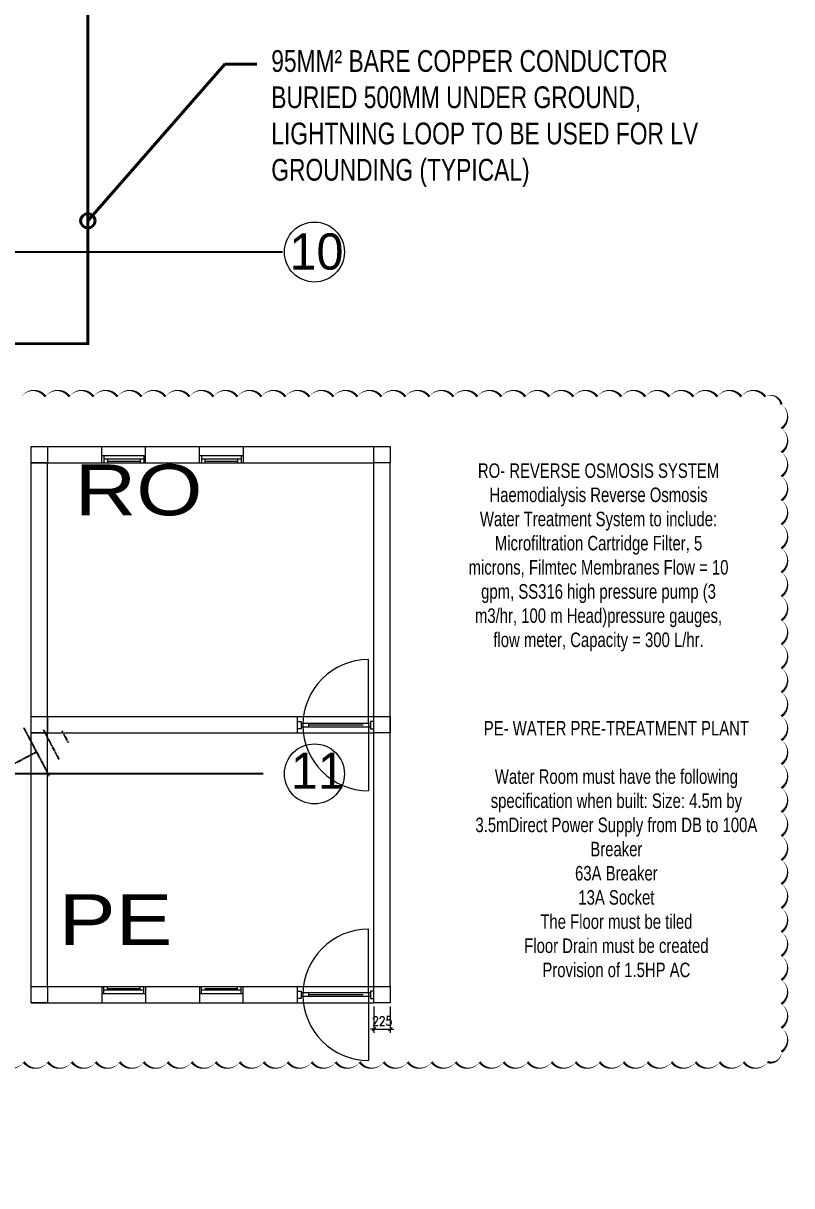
# Model space of a CAD drawing. Header units: metres. Extents: x -18745 to 220762, y -1579758 to -1356048.
# Drawn here: x 175368 to 185962, y -1446520 to -1430482 of the extents above; entities that cross this region are included whole.
import ezdxf
from ezdxf import colors
from ezdxf.entities.mleader import LeaderData, LeaderLine
from ezdxf.math import Vec2, Vec3

# ---------------------------------------------------------------- set-up
doc = ezdxf.new("R2010")
doc.units = ezdxf.units.M
doc.header["$PDMODE"] = 35
for name, pattern in [('DASHDOTX2', [50.8, 25.4, -12.7, 0, -12.7]), ('DASHED2', [0.375, 0.25, -0.125]), ('PHANTOMX2', [5, 2.5, -0.5, 0.5, -0.5, 0.5, -0.5])]:
    doc.linetypes.add(name, pattern=pattern)
doc.layers.get('0').update_dxf_attribs({"lineweight": 0})
doc.layers.get('Defpoints').update_dxf_attribs({"lineweight": 0})
doc.layers.add('0E-PW-GRD', color=6, linetype='Continuous')
doc.layers.add('A-100 - Copy$0$axes', color=8, linetype='Continuous')
for name, color, linetype, lineweight in [('A-100 - Copy$0$AxisBalloons_2', 8, 'Continuous', 0), ('A-100 - Copy$0$TEXT', 8, 'Continuous', 0), ('Aluminum', 8, 'Continuous', 0), ('Dim', 8, 'Continuous', 9), ('Dims', 8, 'Continuous', 0), ('E-GRND', 94, 'DASHED2', 40), ('Medical Equipment and Furniture', 8, 'Continuous', 0), ('Structure', 8, 'Continuous', 9), ('Walls', 8, 'Continuous', 0), ('ΗΜ ΙΑ Κείμενο', 8, 'Continuous', 15)]:
    doc.layers.add(name, color=color, linetype=linetype, lineweight=lineweight)
doc.layers.add('REV 01', color=7, linetype='Continuous', lineweight=0, true_color=0xe41b4d)
doc.styles.add('A-100 - Copy$0$Standard', font='GOTHIC.TTF')
doc.styles.add('MARI3', font='arial.ttf', dxfattribs={"width": 1.2})
doc.styles.add('ROMANS', font='romans.shx', dxfattribs={"width": 0.85})
doc.styles.add('X3G_ENTITY_2587EA', font='swisscl.ttf', dxfattribs={"height": 200})
doc.dimstyles.new('Dim 1-50', dxfattribs={"dimscale": 0.5, "dimtxt": 250, "dimasz": 100, "dimexe": 100, "dimexo": 100, "dimgap": 100, "dimtad": 1, "dimdec": 0, "dimzin": 0, "dimdsep": 46, "dimtxsty": 'ROMANS', "dimblk": 'OBLIQUE', "dimcen": 100, "dimdle": 100, "dimclrd": 8, "dimclre": 8, "dimclrt": 256, "dimadec": 1, "dimazin": 0, "dimtfac": 1, "dimtdec": 0, "dimtix": 1, "dimtmove": 1, "dimatfit": 3, "dimfxl": 0.5, "dimtolj": 1, "dimtzin": 0, "dimlwd": -1, "dimlwe": -1, "dimarcsym": 0})

# ---------------------------------------------------------------- blocks, each defined once
blk = doc.blocks.new('GROUND-ROD1')
at = {"layer": 'E-GRND', "linetype": 'ByBlock', "lineweight": -2}
h = blk.add_hatch(color=256, dxfattribs=at)
edge = h.paths.add_edge_path(flags=0)
edge.add_arc((-6, 4), 76.2, 0, 180)
edge.add_arc((-6, 4), 76.2, 180, 360)
for p, q in [((-650, -373), (-650, 373)), ((-876, -237), (-876, 237)), ((-1097, -92), (-1097, 95)), ((-2, 0), (-650, 0))]:
    blk.add_line(p, q, dxfattribs=at)
at = {"layer": 'E-GRND', "const_width": 8}
blk.add_lwpolyline([(111, -159, -2.025962), (111, 159, -0.493593), (111, -159, 0.493593)], format="xyb", dxfattribs=at)
at = {"layer": 'E-GRND', "linetype": 'ByBlock', "lineweight": -2}
for start, end in [(360, 180), (180, 360)]:
    blk.add_arc((-6, 4), 76.2, start, end, dxfattribs=at)
blk = doc.blocks.new('_Origin')
at = {"color": 0, "linetype": 'ByBlock', "lineweight": -2}
blk.add_line((0, 0), (-1, 0), dxfattribs=at)
blk.add_circle((0, 0), 0.5, dxfattribs=at)
blk = doc.blocks.new('A-100 - Copy')
at = {"layer": 'A-100 - Copy$0$axes'}
for p, q in [((178940.3, -1433637.7, 2.4), (96147.6, -1433637.7, 2.4)), ((178675.3, -1440837.7, 2.4), (83612.8, -1440837.7, 2.4))]:
    blk.add_line(p, q, dxfattribs=at)
at = {"layer": 'A-100 - Copy$0$AxisBalloons_2'}
for centre in [(179382.2, -1433637.7, 0), (179382.2, -1440837.7, 0)]:
    blk.add_circle(centre, 413.9, dxfattribs=at)
at = {"layer": 'A-100 - Copy$0$TEXT', "char_height": 500, "attachment_point": 1, "style": 'A-100 - Copy$0$Standard'}
for s, insert in [('10', (179038.5, -1433380.7, 0)), ('11', (179057.4, -1440544, 0))]:
    blk.add_mtext_dynamic_manual_height_columns(s, width=1.122, gutter_width=1, heights=[0], dxfattribs=dict(at, insert=insert))
blk = doc.blocks.new('_Oblique')
at = {"color": 0, "linetype": 'ByBlock', "lineweight": -2}
blk.add_line((-0.5, -0.5), (0.5, 0.5), dxfattribs=at)
blk = doc.blocks.new('*D204')
at = {"layer": 'Defpoints', "color": 0, "transparency": 16777216}
for p in [(180203, -1443998), (180428, -1443998), (180428, -1444360)]:
    blk.add_point(p, dxfattribs=at)
at = {"layer": 'Dim', "color": 8, "transparency": 16777216}
for p, q in [((180203, -1444048), (180203, -1444410)), ((180428, -1444048), (180428, -1444410)), ((180203, -1444360), (180153, -1444360)), ((180203, -1444360), (180428, -1444360)), ((180428, -1444360), (180478, -1444360))]:
    blk.add_line(p, q, dxfattribs=at)
at = {"layer": 'Dim', "color": 8, "transparency": 16777216, "xscale": 50, "yscale": 50, "zscale": 50}
blk.add_blockref('_Oblique', (180203, -1444360), dxfattribs=at)
at = {"layer": 'Dim', "color": 8, "transparency": 16777216, "xscale": 50, "yscale": 50, "zscale": 50, "rotation": 180}
blk.add_blockref('_Oblique', (180428, -1444360), dxfattribs=at)
at = {"layer": 'Dim', "transparency": 16777216, "insert": (180316, -1444248), "char_height": 125, "attachment_point": 5, "style": 'ROMANS'}
blk.add_mtext('\\A1;225', dxfattribs=at)

msp = doc.modelspace()

# ---------------------------------------------------------------- linework, layer by layer
at = {"layer": '0E-PW-GRD', "linetype": 'DASHDOTX2', "ltscale": 10, "const_width": 40, "elevation": 0}
msp.add_lwpolyline([(145625.6, -1394572.7), (167779.4, -1394572.7), (167779.4, -1395822.7), (174978.3, -1395822.7), (174978.3, -1403237.7), (176258.3, -1403237.7), (176258.3, -1434902.7), (174978.3, -1434902.7), (174978.3, -1448023.8), (174978.3, -1453972.7), (210878.3, -1453972.7), (210878.3, -1470902.7), (174978.3, -1470902.7), (174978.3, -1477822.7), (158048.3, -1477822.7)], dxfattribs=at)

# ---------------------------------------------------------------- block references
at = {"layer": '0E-PW-GRD', "color": 141, "linetype": 'PHANTOMX2', "rotation": 207.8290360578499}
msp.add_blockref('GROUND-ROD1', (174974.9, -1440837.7, 2.4), dxfattribs=at)

# ---------------------------------------------------------------- leaders
at = {"layer": 'E-GRND', "linetype": 'ByBlock', "ltscale": 400}
ml = msp.add_multileader_mtext('Standard', dxfattribs=at)
ml.set_content('{\\fArial|b0|i0|c0|p34;\\W0.75;\\C256;95MM² BARE COPPER CONDUCTOR BURIED 500MM UNDER GROUND, LIGHTNING LOOP TO BE USED FOR LV GROUNDING (TYPICAL)}', color=140, style='ROMANS')
ml.set_leader_properties(color=181, lineweight=-1)
ml.set_arrow_properties(name='ORIGIN')
ml.build(insert=Vec2(0, 0))
ml.multileader.update_dxf_attribs({"dogleg_length": 319.7, "arrow_head_size": 200})
ctx = ml.context
ctx.base_point, ctx.char_height, ctx.arrow_head_size, ctx.landing_gap_size, ctx.plane_origin, ctx.plane_x_axis, ctx.plane_y_axis = Vec3(178587.1, -1431046.8, 0), 300, 200, 200, Vec3(176069.7, -1430858.5, 0), Vec3(1, 0.0000626), Vec3(-0.0000626, 1)
notes = []
notes.append((ctx, [(1, (1, 1, 0), (178145.2, -1431046.8, 0), (1, 0.0000626), 442, [(0, [(176258.3, -1433207.4, 0)], 0, [])])]))
ctx.mtext.insert, ctx.mtext.text_direction, ctx.mtext.rotation, ctx.mtext.width, ctx.mtext.defined_height, ctx.mtext.flow_direction = Vec3(178787.1, -1430852.6, 0), Vec3(1, 0.0000626), 0.0000626, 6623.445, 2051, 5
for ctx, leaders in notes:
    for number, flags, end, landing, length, lines in leaders:
        leader = LeaderData()
        leader.index, (leader.has_last_leader_line, leader.has_dogleg_vector, leader.attachment_direction) = number, flags
        leader.last_leader_point, leader.dogleg_vector, leader.dogleg_length = Vec3(end), Vec3(landing), length
        for number, points, colour, breaks in lines:
            line = LeaderLine()
            line.index, line.vertices, line.color, line.breaks = number, Vec3.list(points), colors.encode_raw_color(colour), breaks
            leader.lines.append(line)
        ctx.leaders.append(leader)

# ---------------------------------------------------------------- next in the draw order: block references
msp.add_blockref('A-100 - Copy', (0, 0))

# ---------------------------------------------------------------- next in the draw order: linework, layer by layer
msp.add_line((178328.3, -1436547.7, 0), (178878.3, -1436547.7, 0))
at = {"layer": 'Aluminum'}
for p, q in [((177053.3, -1436447.7, 0), (176453.3, -1436447.7, 0)), ((176478.3, -1436447.7, -2.4), (176478.3, -1436547.7, -2.4)), ((177028.3, -1436497.7, -2.4), (176478.3, -1436497.7, -2.4)), ((176528.3, -1436497.7, -2.4), (176528.3, -1436547.7, -2.4)), ((176528.3, -1436522.7, -2.4), (176978.3, -1436522.7, -2.4)), ((176978.3, -1436497.7, -2.4), (176978.3, -1436547.7, -2.4)), ((177028.3, -1436447.7, -2.4), (177028.3, -1436547.7, -2.4)), ((178398.3, -1436447.7, -2.4), (177798.3, -1436447.7, -2.4)), ((177823.3, -1436447.7, -2.4), (177823.3, -1436547.7, -2.4)), ((178373.3, -1436497.7, -2.4), (177823.3, -1436497.7, -2.4)), ((177873.3, -1436497.7, -2.4), (177873.3, -1436547.7, -2.4)), ((177873.3, -1436522.7, -2.4), (178323.3, -1436522.7, -2.4)), ((178323.3, -1436497.7, -2.4), (178323.3, -1436547.7, -2.4)), ((178373.3, -1436447.7, -2.4), (178373.3, -1436547.7, -2.4)), ((180128.3, -1440141.3, 0), (180128.3, -1439261.3, 0)), ((180153.3, -1440141.3, 0), (179198.3, -1440141.3, 0)), ((180153.3, -1440191.3, 0), (179198.3, -1440191.3, 0)), ((179223.3, -1440141.3, 0), (179223.3, -1440191.3, 0)), ((179298.3, -1440141.3, 0), (179298.3, -1440191.3, 0)), ((180053.3, -1440166.3, 0), (179298.3, -1440166.3, 0)), ((180128.3, -1440141.3, 0), (180128.3, -1440191.3, 0)), ((180128.3, -1440191.3, 0), (180128.3, -1441071.3, 0)), ((180128.3, -1443860.2, 0), (180128.3, -1442980.2, 0)), ((176478.3, -1443872.7, -2.4), (176478.3, -1443772.7, -2.4)), ((176528.3, -1443822.7, -2.4), (176528.3, -1443772.7, -2.4)), ((176978.3, -1443822.7, -2.4), (176978.3, -1443772.7, -2.4)), ((177028.3, -1443872.7, -2.4), (177028.3, -1443772.7, -2.4)), ((177823.3, -1443872.7, -2.4), (177823.3, -1443772.7, -2.4)), ((178323.3, -1443822.7, -2.4), (178323.3, -1443772.7, -2.4)), ((178373.3, -1443872.7, -2.4), (178373.3, -1443772.7, -2.4)), ((177053.3, -1443872.7, 0), (176453.3, -1443872.7, 0)), ((177028.3, -1443822.7, -2.4), (176478.3, -1443822.7, -2.4)), ((176528.3, -1443797.7, -2.4), (176978.3, -1443797.7, -2.4)), ((178398.3, -1443872.7, -2.4), (177798.3, -1443872.7, -2.4)), ((178373.3, -1443822.7, -2.4), (177823.3, -1443822.7, -2.4)), ((177873.3, -1443797.7, -2.4), (178323.3, -1443797.7, -2.4)), ((180153.3, -1443860.2, 0), (179198.3, -1443860.2, 0)), ((180153.3, -1443910.2, 0), (179198.3, -1443910.2, 0)), ((179223.3, -1443860.2, 0), (179223.3, -1443910.2, 0)), ((179298.3, -1443860.2, 0), (179298.3, -1443910.2, 0)), ((180053.3, -1443885.2, 0), (179298.3, -1443885.2, 0)), ((180128.3, -1443860.2, 0), (180128.3, -1443910.2, 0)), ((180128.3, -1443910.2, 0), (180128.3, -1444790.2, 0))]:
    msp.add_line(p, q, dxfattribs=at)
at = {"layer": 'Aluminum', "elevation": 0}
for points in [[(179198.3, -1440116.3), (179198.3, -1440216.3), (179148.3, -1440216.3), (179148.3, -1440116.3)], [(180153.3, -1440116.3), (180153.3, -1440216.3), (180203.3, -1440216.3), (180203.3, -1440116.3)], [(179198.3, -1443835.2), (179198.3, -1443935.2), (179148.3, -1443935.2), (179148.3, -1443835.2)], [(180153.3, -1443835.2), (180153.3, -1443935.2), (180203.3, -1443935.2), (180203.3, -1443835.2)]]:
    msp.add_lwpolyline(points, close=True, dxfattribs=at)
at = {"layer": 'Aluminum'}
for centre in [(180128.3, -1440166.3, 0), (180128.3, -1443885.2, 0)]:
    msp.add_arc(centre, 905, 90, 270, dxfattribs=at)
at = {"layer": 'REV 01', "elevation": -2.4}
msp.add_lwpolyline([(175343.9, -1435633.9, 0, 33.1, -0.5205671), (175674.6, -1435633.9, 0, 33.1, -0.5205671), (176005.4, -1435633.9, 0, 33.1, -0.5205671), (176336.2, -1435633.9, 0, 33.1, -0.5205671), (176666.9, -1435633.9, 0, 33.1, -0.5205671), (176997.7, -1435633.9, 0, 33.1, -0.5205671), (177328.5, -1435633.9, 0, 33.1, -0.5205671), (177659.2, -1435633.9, 0, 33.1, -0.5205671), (177990, -1435633.9, 0, 33.1, -0.5205671), (178320.8, -1435633.9, 0, 33.1, -0.5205671), (178651.5, -1435633.9, 0, 33.1, -0.5205671), (178982.3, -1435633.9, 0, 33.1, -0.5205671), (179313.1, -1435633.9, 0, 33.1, -0.5205671), (179643.8, -1435633.9, 0, 33.1, -0.5205671), (179974.6, -1435633.9, 0, 33.1, -0.5205671), (180305.4, -1435633.9, 0, 33.1, -0.5205671), (180636.1, -1435633.9, 0, 33.1, -0.5205671), (180966.9, -1435633.9, 0, 33.1, -0.5205671), (181297.7, -1435633.9, 0, 33.1, -0.5205671), (181628.4, -1435633.9, 0, 33.1, -0.5205671), (181959.2, -1435633.9, 0, 33.1, -0.5205671), (182289.9, -1435633.9, 0, 33.1, -0.5205671), (182620.7, -1435633.9, 0, 33.1, -0.5205671), (182951.5, -1435633.9, 0, 33.1, -0.5205671), (183282.2, -1435633.9, 0, 33.1, -0.5205671), (183613, -1435633.9, 0, 33.1, -0.5205671), (183943.8, -1435633.9, 0, 33.1, -0.5205671), (184274.5, -1435633.9, 0, 33.1, -0.5205671), (184605.3, -1435633.9, 0, 33.1, -0.5205671), (184936.1, -1435633.9, 0, 33.1, -0.5205671), (185266.8, -1435633.9, 0, 33.1, -0.5205671), (185597.6, -1435633.9, 0, 33.1, -0.5205671), (185820, -1435742.2, 0, 33.1, -0.5205671), (185820, -1436073, 0, 33.1, -0.5205671), (185820, -1436403.7, 0, 33.1, -0.5205671), (185820, -1436734.5, 0, 33.1, -0.5205671), (185820, -1437065.3, 0, 33.1, -0.5205671), (185820, -1437396, 0, 33.1, -0.5205671), (185820, -1437726.8, 0, 33.1, -0.5205671), (185820, -1438057.6, 0, 33.1, -0.5205671), (185820, -1438388.3, 0, 33.1, -0.5205671), (185820, -1438719.1, 0, 33.1, -0.5205671), (185820, -1439049.9, 0, 33.1, -0.5205671), (185820, -1439380.6, 0, 33.1, -0.5205671), (185820, -1439711.4, 0, 33.1, -0.5205671), (185820, -1440042.2, 0, 33.1, -0.5205671), (185820, -1440372.9, 0, 33.1, -0.5205671), (185820, -1440703.7, 0, 33.1, -0.5205671), (185820, -1441034.5, 0, 33.1, -0.5205671), (185820, -1441365.2, 0, 33.1, -0.5205671), (185820, -1441696, 0, 33.1, -0.5205671), (185820, -1442026.8, 0, 33.1, -0.5205671), (185820, -1442357.5, 0, 33.1, -0.5205671), (185820, -1442688.3, 0, 33.1, -0.5205671), (185820, -1443019.1, 0, 33.1, -0.5205671), (185820, -1443349.8, 0, 33.1, -0.5205671), (185820, -1443680.6, 0, 33.1, -0.5205671), (185820, -1444011.3, 0, 33.1, -0.5205671), (185820, -1444342.1, 0, 33.1, -0.5205671), (185820, -1444672.9, 0, 33.1, -0.5205671), (185629, -1444812.6, 0, 33.1, -0.5205671), (185298.2, -1444812.6, 0, 33.1, -0.5205671), (184967.4, -1444812.6, 0, 33.1, -0.5205671), (184636.7, -1444812.6, 0, 33.1, -0.5205671), (184305.9, -1444812.6, 0, 33.1, -0.5205671), (183975.1, -1444812.6, 0, 33.1, -0.5205671), (183644.4, -1444812.6, 0, 33.1, -0.5205671), (183313.6, -1444812.6, 0, 33.1, -0.5205671), (182982.8, -1444812.6, 0, 33.1, -0.5205671), (182652.1, -1444812.6, 0, 33.1, -0.5205671), (182321.3, -1444812.6, 0, 33.1, -0.5205671), (181990.5, -1444812.6, 0, 33.1, -0.5205671), (181659.8, -1444812.6, 0, 33.1, -0.5205671), (181329, -1444812.6, 0, 33.1, -0.5205671), (180998.3, -1444812.6, 0, 33.1, -0.5205671), (180667.5, -1444812.6, 0, 33.1, -0.5205671), (180336.7, -1444812.6, 0, 33.1, -0.5205671), (180006, -1444812.6, 0, 33.1, -0.5205671), (179675.2, -1444812.6, 0, 33.1, -0.5205671), (179344.4, -1444812.6, 0, 33.1, -0.5205671), (179013.7, -1444812.6, 0, 33.1, -0.5205671), (178682.9, -1444812.6, 0, 33.1, -0.5205671), (178352.1, -1444812.6, 0, 33.1, -0.5205671), (178021.4, -1444812.6, 0, 33.1, -0.5205671), (177690.6, -1444812.6, 0, 33.1, -0.5205671), (177359.8, -1444812.6, 0, 33.1, -0.5205671), (177029.1, -1444812.6, 0, 33.1, -0.5205671), (176698.3, -1444812.6, 0, 33.1, -0.5205671), (176367.5, -1444812.6, 0, 33.1, -0.5205671), (176036.8, -1444812.6, 0, 33.1, -0.5205671), (175706, -1444812.6, 0, 33.1, -0.5205671), (175375.2, -1444812.6, 0, 33.1, -0.5205671), (175044.5, -1444812.6, 0, 33.1, -0.5205671)], format="xyseb", dxfattribs=at)
at = {"layer": 'Structure', "elevation": 0}
for points in [[(175478.3, -1436322.7), (175703.3, -1436322.7), (175703.3, -1436547.7), (175478.3, -1436547.7)], [(180203.3, -1436322.7), (180428.3, -1436322.7), (180428.3, -1436547.7), (180203.3, -1436547.7)], [(175478.3, -1440047.7), (175703.3, -1440047.7), (175703.3, -1440272.7), (175478.3, -1440272.7)], [(180203.3, -1440047.7), (180428.3, -1440047.7), (180428.3, -1440272.7), (180203.3, -1440272.7)], [(175478.3, -1443772.7), (175703.3, -1443772.7), (175703.3, -1443997.7), (175478.3, -1443997.7)], [(180203.3, -1443772.7), (180428.3, -1443772.7), (180428.3, -1443997.7), (180203.3, -1443997.7)]]:
    msp.add_lwpolyline(points, close=True, dxfattribs=at)
at = {"layer": 'Walls'}
for p, q in [((175478.3, -1436322.7, 0), (180203.3, -1436322.7, 0)), ((175478.3, -1436322.7, 0), (180203.3, -1436322.7, 0)), ((176453.3, -1436547.7, 0), (176453.3, -1436322.7, 0)), ((177053.3, -1436547.7, 0), (177053.3, -1436322.7, 0)), ((177798.3, -1436547.7, 0), (177798.3, -1436322.7, 0)), ((178398.3, -1436322.7, 0), (178398.3, -1436547.7, 0)), ((175478.3, -1443772.7, 0), (175478.3, -1436547.7, 0)), ((175478.3, -1436547.7, 0), (180203.3, -1436547.7, 0)), ((175478.3, -1436547.7, 0), (180203.3, -1436547.7, 0)), ((175703.3, -1443772.7, 0), (175703.3, -1436547.7, 0)), ((180203.3, -1443772.7, 0), (180203.3, -1436547.7, 0)), ((180203.3, -1443772.7, 0), (180203.3, -1436547.7, 0)), ((180428.3, -1443772.7, 0), (180428.3, -1436547.7, 0)), ((175478.3, -1443772.7, 0), (175478.3, -1436772.7, 0)), ((175478.3, -1440047.7, 0), (180203.3, -1440047.7, 0)), ((179148.3, -1440272.7, 0), (179148.3, -1440047.7, 0)), ((175478.3, -1440272.7, 0), (180203.3, -1440272.7, 0)), ((175478.3, -1443772.7, 0), (180203.3, -1443772.7, 0)), ((175703.3, -1443772.7, 0), (175703.3, -1443997.7, 0)), ((176453.3, -1443772.7, 0), (176453.3, -1443997.7, 0)), ((177053.3, -1443772.7, 0), (177053.3, -1443997.7, 0)), ((177798.3, -1443772.7, 0), (177798.3, -1443997.7, 0)), ((178398.3, -1443997.7, 0), (178398.3, -1443772.7, 0)), ((179148.3, -1443997.7, 0), (179148.3, -1443772.7, 0)), ((175478.3, -1443997.7, 0), (180203.3, -1443997.7, 0))]:
    msp.add_line(p, q, dxfattribs=at)
at = {"layer": 'ΗΜ ΙΑ Κείμενο'}
msp.add_line((175478.3, -1436322.7, 0), (179978.3, -1436322.7, 0), dxfattribs=at)

# ---------------------------------------------------------------- next in the draw order: texts
at = {"layer": 'Dims', "style": 'MARI3', "width": 1.2}
for s, p in [('RO', (176076.4, -1437270, 0)), ('PE', (175857.7, -1443199.1, 0))]:
    msp.add_text(s, height=701.14, dxfattribs=at).set_placement(p)
at = {"layer": 'Medical Equipment and Furniture', "char_height": 200, "attachment_point": 2, "style": 'X3G_ENTITY_2587EA'}
for s, insert, width in [('RO- REVERSE OSMOSIS SYSTEM\\PHaemodialysis Reverse Osmosis Water Treatment System to include:\\PMicrofiltration Cartridge Filter, 5 microns, Filmtec Membranes Flow = 10 gpm, SS316 high pressure pump (3 m3/hr, 100 m Head)pressure gauges, flow meter, Capacity = 300 L/hr. ', (183299, -1436553.9, 0), 3575.279), ('PE- WATER PRE-TREATMENT PLANT\\P\\PWater Room must have the following specification when built: Size: 4.5m by 3.5mDirect Power Supply from DB to 100A Breaker \\P63A Breaker \\P13A Socket \\PThe Floor must be tiled \\PFloor Drain must be created \\PProvision of 1.5HP AC ', (183545, -1440108.1, 0), 3929.434)]:
    msp.add_mtext(s, dxfattribs=dict(at, insert=insert, width=width))

# ---------------------------------------------------------------- next in the draw order: dimensions: what is measured, and where the dimension line sits
at = {"layer": 'Dim'}
dim = msp.add_linear_dim(base=(180428.3, -1444360.3, 0), p1=(180203.3, -1443997.7, 0), p2=(180428.3, -1443997.7, 0), dimstyle='Dim 1-50', dxfattribs=at)
dim.commit()
dim.dimension.update_dxf_attribs({"geometry": '*D204', "text_midpoint": (180315.8, -1444247.8, 0)})

doc.saveas('drawing.dxf')
